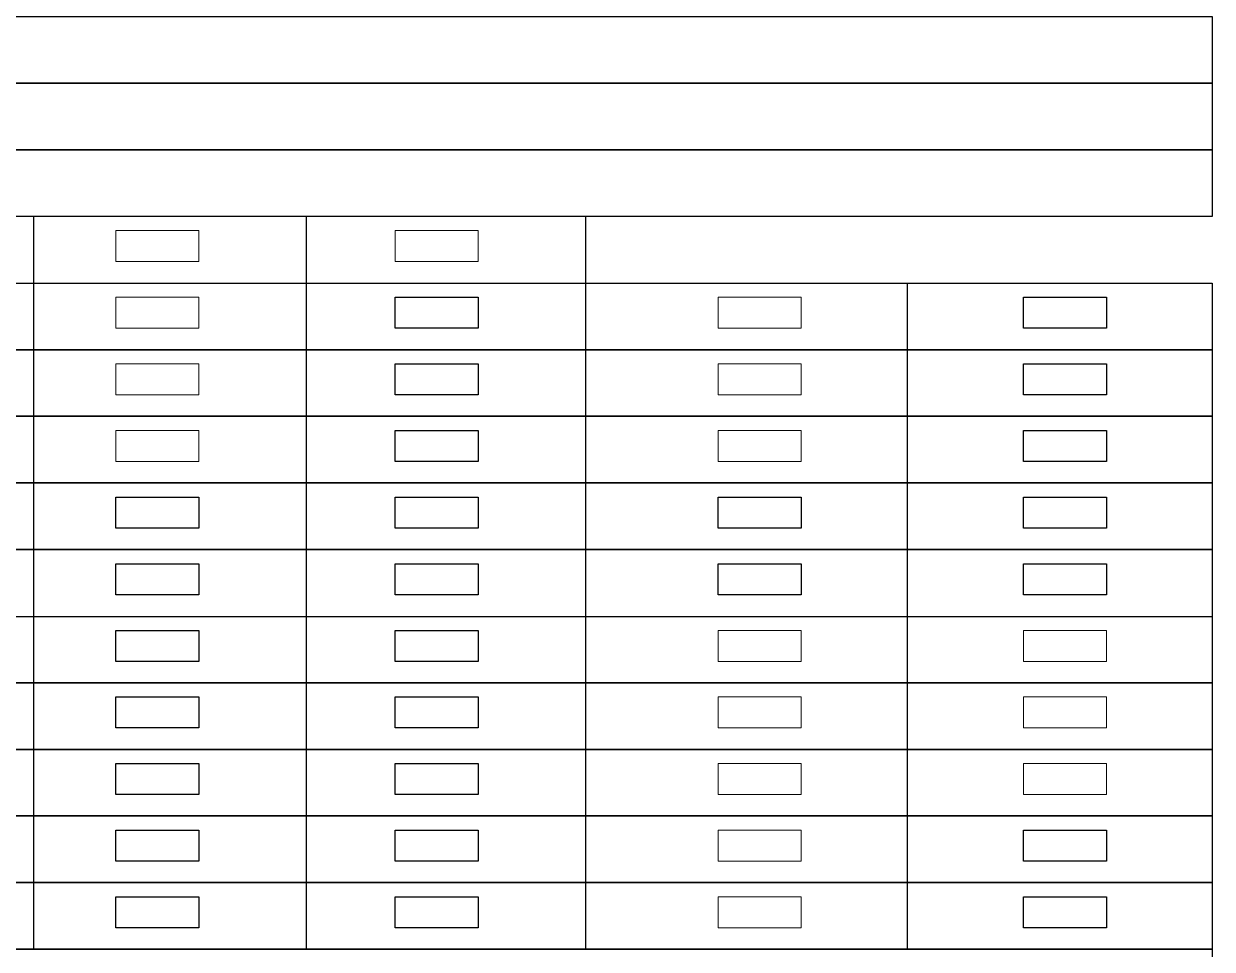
# Model space of a CAD drawing. Header units: millimetres. Extents: x -9481 to -9286, y 28719 to 28853.
# Drawn here: x -9451.51 to -9442.23, y 28766.82 to 28774.05 of the extents above; entities that cross this region are included whole.
import ezdxf

# ---------------------------------------------------------------- set-up
doc = ezdxf.new("R2010")
doc.units = ezdxf.units.MM
for name, color, linetype, lineweight in [('BLK_1_FLR_-1_BATH', 7, 'Continuous', 0), ('BLK_1_FLR_-1_WATER_CLOSET', 7, 'Continuous', 0), ('BLK_1_FLR_-1_WC_BATH', 7, 'Continuous', 0), ('BLK_1_FLR_-2_BATH', 7, 'Continuous', 0), ('BLK_1_FLR_3_CHAJJA', 7, 'Continuous', 0), ('BLK_1_FLR_3_WATER_CLOSET', 7, 'Continuous', 0), ('BLK_1_FLR_4_CHAJJA', 7, 'Continuous', 0)]:
    doc.layers.add(name, color=color, linetype=linetype, lineweight=lineweight)
for name, color, linetype, plot in [('BLK_1_FLR_-1_URINAL', 4, 'Continuous', False), ('BLK_1_FLR_-2_URINAL', 7, 'Continuous', False), ('BLK_1_FLR_-2_WATER_CLOSET', 6, 'Continuous', False), ('BLK_1_FLR_-2_WC_BATH', 7, 'Continuous', False), ('BLK_1_FLR_3_BATH', 25, 'Continuous', False), ('BLK_1_FLR_3_URINAL', 4, 'Continuous', False), ('BLK_1_FLR_3_WC_BATH', 4, 'Continuous', False), ('BLK_1_FLR_4_BATH', 25, 'Continuous', False), ('BLK_1_FLR_4_URINAL', 7, 'Continuous', False), ('BLK_1_FLR_4_WATER_CLOSET', 4, 'Continuous', False), ('BLK_1_FLR_4_WC_BATH', 25, 'Continuous', False)]:
    doc.layers.add(name, color=color, linetype=linetype, plot=plot)

msp = doc.modelspace()

# ---------------------------------------------------------------- linework, layer by layer
for p, q in [((-9451.4401, 28772.544), (-9451.4401, 28772.024)), ((-9449.3086, 28772.544), (-9449.3086, 28772.024)), ((-9447.1263, 28772.544), (-9447.1263, 28772.024)), ((-9451.4401, 28772.024), (-9451.4401, 28771.5033)), ((-9449.3086, 28772.024), (-9449.3086, 28771.5033)), ((-9447.1263, 28772.024), (-9447.1263, 28771.5033)), ((-9444.6141, 28772.024), (-9444.6141, 28771.5033)), ((-9451.4401, 28771.5033), (-9451.4401, 28770.462)), ((-9449.3086, 28771.5033), (-9449.3086, 28770.462)), ((-9447.1263, 28771.5033), (-9447.1263, 28770.462)), ((-9444.6141, 28771.5033), (-9444.6141, 28770.462)), ((-9451.4401, 28770.462), (-9451.4401, 28769.9414)), ((-9449.3086, 28770.462), (-9449.3086, 28769.9414)), ((-9447.1263, 28770.462), (-9447.1263, 28769.9414)), ((-9444.6141, 28770.462), (-9444.6141, 28769.9414)), ((-9451.4401, 28769.9414), (-9451.4401, 28769.4207)), ((-9449.3086, 28769.9414), (-9449.3086, 28769.4207)), ((-9447.1263, 28769.9414), (-9447.1263, 28769.4207)), ((-9444.6141, 28769.9414), (-9444.6141, 28769.4207)), ((-9451.4401, 28769.4207), (-9451.4401, 28768.9001)), ((-9449.3086, 28769.4207), (-9449.3086, 28768.9001)), ((-9447.1263, 28769.4207), (-9447.1263, 28768.9001)), ((-9444.6141, 28769.4207), (-9444.6141, 28768.9001)), ((-9451.4401, 28768.9001), (-9451.4401, 28768.3794)), ((-9449.3086, 28768.9001), (-9449.3086, 28768.3794)), ((-9447.1263, 28768.9001), (-9447.1263, 28768.3794)), ((-9444.6141, 28768.9001), (-9444.6141, 28768.3794)), ((-9451.4401, 28768.3794), (-9451.4401, 28767.8588)), ((-9451.4401, 28768.3794), (-9451.4401, 28767.8588)), ((-9449.3086, 28768.3794), (-9449.3086, 28767.8588)), ((-9449.3086, 28768.3794), (-9449.3086, 28767.8588)), ((-9447.1263, 28768.3794), (-9447.1263, 28767.8588)), ((-9447.1263, 28768.3794), (-9447.1263, 28767.8588)), ((-9444.6141, 28768.3794), (-9444.6141, 28767.8588)), ((-9444.6141, 28768.3794), (-9444.6141, 28767.8588)), ((-9451.4401, 28767.8588), (-9451.4401, 28767.3381)), ((-9451.4401, 28767.8588), (-9451.4401, 28767.3381)), ((-9449.3086, 28767.8588), (-9449.3086, 28767.3381)), ((-9449.3086, 28767.8588), (-9449.3086, 28767.3381)), ((-9447.1263, 28767.8588), (-9447.1263, 28767.3381)), ((-9447.1263, 28767.8588), (-9447.1263, 28767.3381)), ((-9444.6141, 28767.8588), (-9444.6141, 28767.3381)), ((-9444.6141, 28767.8588), (-9444.6141, 28767.3381)), ((-9451.4401, 28767.3381), (-9451.4401, 28766.8175)), ((-9451.4401, 28767.3381), (-9451.4401, 28766.8175)), ((-9449.3086, 28767.3381), (-9449.3086, 28766.8175)), ((-9449.3086, 28767.3381), (-9449.3086, 28766.8175)), ((-9447.1263, 28767.3381), (-9447.1263, 28766.8175)), ((-9447.1263, 28767.3381), (-9447.1263, 28766.8175)), ((-9444.6141, 28767.3381), (-9444.6141, 28766.8175)), ((-9444.6141, 28767.3381), (-9444.6141, 28766.8175))]:
    msp.add_line(p, q)
for points in [[(-9481.2579, 28774.1059), (-9442.23, 28774.1059), (-9442.23, 28773.5853), (-9481.2579, 28773.5853)], [(-9481.2579, 28773.5853), (-9442.23, 28773.5853), (-9442.23, 28773.0646), (-9481.2579, 28773.0646)], [(-9481.2579, 28773.0646), (-9442.23, 28773.0646), (-9442.23, 28772.544), (-9481.2579, 28772.544), (-9481.2579, 28773.0646)]]:
    msp.add_lwpolyline(points, close=True)
for points in [[(-9461.7318, 28772.024), (-9442.23, 28772.024), (-9442.23, 28771.5033), (-9461.7318, 28771.5033)], [(-9461.7318, 28771.5033), (-9442.23, 28771.5033), (-9442.23, 28770.9827), (-9461.7318, 28770.9827)], [(-9461.7318, 28770.9827), (-9442.23, 28770.9827), (-9442.23, 28770.462), (-9481.2579, 28770.462), (-9481.2579, 28770.9827), (-9481.2579, 28770.9827)], [(-9481.2579, 28770.462), (-9442.23, 28770.462)], [(-9461.7318, 28770.462), (-9442.23, 28770.462), (-9442.23, 28769.9414), (-9481.2579, 28769.9414), (-9481.2579, 28770.462), (-9481.2579, 28770.462)], [(-9442.23, 28770.462), (-9461.7318, 28770.462)], [(-9481.2579, 28769.4207), (-9481.2579, 28769.9414), (-9442.23, 28769.9414), (-9442.23, 28769.4207)], [(-9461.7318, 28769.4192), (-9442.23, 28769.4192), (-9442.23, 28768.8986), (-9461.7318, 28768.8986)], [(-9442.23, 28768.9001), (-9442.23, 28768.3794), (-9481.2579, 28768.3794), (-9481.2579, 28768.9001), (-9481.2579, 28768.9001)], [(-9461.7318, 28768.8986), (-9442.23, 28768.8986), (-9442.23, 28768.3779), (-9461.7318, 28768.3779)], [(-9481.2579, 28767.3381), (-9481.2579, 28768.3794), (-9442.23, 28768.3794), (-9442.23, 28767.8588), (-9461.7318, 28767.8588)], [(-9461.7318, 28767.8588), (-9442.23, 28767.8588), (-9442.23, 28767.3381), (-9461.7318, 28767.3381)], [(-9461.7318, 28767.3381), (-9442.23, 28767.3381), (-9442.23, 28766.8175), (-9481.2579, 28766.8175), (-9481.2579, 28767.3381), (-9481.2579, 28767.3381)], [(-9481.2579, 28766.2968), (-9481.2579, 28766.8175), (-9442.23, 28766.8175), (-9442.23, 28766.2968), (-9461.7318, 28766.2968)]]:
    msp.add_lwpolyline(points)
at = {"layer": 'BLK_1_FLR_-1_BATH', "color": 1}
msp.add_lwpolyline([(-9446.0898, 28769.3096), (-9445.4406, 28769.3096), (-9445.4406, 28769.0674), (-9446.0898, 28769.0674)], close=True, dxfattribs=at)
at = {"layer": 'BLK_1_FLR_-1_BATH', "color": 2}
msp.add_lwpolyline([(-9446.0898, 28768.789), (-9445.4406, 28768.789), (-9445.4406, 28768.5468), (-9446.0898, 28768.5468)], close=True, dxfattribs=at)
at = {"layer": 'BLK_1_FLR_-1_BATH', "color": 3}
msp.add_lwpolyline([(-9446.0898, 28768.2683), (-9445.4406, 28768.2683), (-9445.4406, 28768.0262), (-9446.0898, 28768.0262)], close=True, dxfattribs=at)
at = {"layer": 'BLK_1_FLR_-1_URINAL', "color": 2}
msp.add_lwpolyline([(-9446.0898, 28770.3509), (-9445.4406, 28770.3509), (-9445.4406, 28770.1087), (-9446.0898, 28770.1087)], close=True, dxfattribs=at)
at = {"layer": 'BLK_1_FLR_-1_URINAL', "color": 3}
msp.add_lwpolyline([(-9446.0898, 28769.8302), (-9445.4406, 28769.8302), (-9445.4406, 28769.5881), (-9446.0898, 28769.5881)], close=True, dxfattribs=at)
at = {"layer": 'BLK_1_FLR_-1_WATER_CLOSET', "color": 1}
msp.add_lwpolyline([(-9446.0898, 28771.9128), (-9445.4406, 28771.9128), (-9445.4406, 28771.6707), (-9446.0898, 28771.6707)], close=True, dxfattribs=at)
at = {"layer": 'BLK_1_FLR_-1_WATER_CLOSET', "color": 2}
msp.add_lwpolyline([(-9446.0898, 28771.3922), (-9445.4406, 28771.3922), (-9445.4406, 28771.15), (-9446.0898, 28771.15)], close=True, dxfattribs=at)
at = {"layer": 'BLK_1_FLR_-1_WATER_CLOSET', "color": 3}
msp.add_lwpolyline([(-9446.0898, 28770.8715), (-9445.4406, 28770.8715), (-9445.4406, 28770.6294), (-9446.0898, 28770.6294)], close=True, dxfattribs=at)
at = {"layer": 'BLK_1_FLR_-1_WC_BATH', "color": 1}
msp.add_lwpolyline([(-9446.0898, 28767.7477), (-9445.4406, 28767.7477), (-9445.4406, 28767.5055), (-9446.0898, 28767.5055)], close=True, dxfattribs=at)
at = {"layer": 'BLK_1_FLR_-1_WC_BATH', "color": 2}
msp.add_lwpolyline([(-9446.0898, 28767.227), (-9445.4406, 28767.227), (-9445.4406, 28766.9849), (-9446.0898, 28766.9849)], close=True, dxfattribs=at)
at = {"layer": 'BLK_1_FLR_-2_BATH', "color": 1}
msp.add_lwpolyline([(-9443.7046, 28769.3096), (-9443.0554, 28769.3096), (-9443.0554, 28769.0674), (-9443.7046, 28769.0674)], close=True, dxfattribs=at)
at = {"layer": 'BLK_1_FLR_-2_BATH', "color": 2}
msp.add_lwpolyline([(-9443.7046, 28768.789), (-9443.0554, 28768.789), (-9443.0554, 28768.5468), (-9443.7046, 28768.5468)], close=True, dxfattribs=at)
at = {"layer": 'BLK_1_FLR_-2_BATH', "color": 3}
msp.add_lwpolyline([(-9443.7046, 28768.2683), (-9443.0554, 28768.2683), (-9443.0554, 28768.0262), (-9443.7046, 28768.0262)], close=True, dxfattribs=at)
at = {"layer": 'BLK_1_FLR_-2_URINAL', "color": 2}
msp.add_lwpolyline([(-9443.7046, 28770.3509), (-9443.0554, 28770.3509), (-9443.0554, 28770.1087), (-9443.7046, 28770.1087)], close=True, dxfattribs=at)
at = {"layer": 'BLK_1_FLR_-2_URINAL', "color": 3}
msp.add_lwpolyline([(-9443.7046, 28769.8302), (-9443.0554, 28769.8302), (-9443.0554, 28769.5881), (-9443.7046, 28769.5881)], close=True, dxfattribs=at)
at = {"layer": 'BLK_1_FLR_-2_WATER_CLOSET', "color": 1}
msp.add_lwpolyline([(-9443.7046, 28771.9128), (-9443.0554, 28771.9128), (-9443.0554, 28771.6707), (-9443.7046, 28771.6707)], close=True, dxfattribs=at)
at = {"layer": 'BLK_1_FLR_-2_WATER_CLOSET', "color": 2}
msp.add_lwpolyline([(-9443.7046, 28771.3922), (-9443.0554, 28771.3922), (-9443.0554, 28771.15), (-9443.7046, 28771.15)], close=True, dxfattribs=at)
at = {"layer": 'BLK_1_FLR_-2_WATER_CLOSET', "color": 3}
msp.add_lwpolyline([(-9443.7046, 28770.8715), (-9443.0554, 28770.8715), (-9443.0554, 28770.6294), (-9443.7046, 28770.6294)], close=True, dxfattribs=at)
at = {"layer": 'BLK_1_FLR_-2_WC_BATH', "color": 1}
msp.add_lwpolyline([(-9443.7046, 28767.7477), (-9443.0554, 28767.7477), (-9443.0554, 28767.5055), (-9443.7046, 28767.5055)], close=True, dxfattribs=at)
at = {"layer": 'BLK_1_FLR_-2_WC_BATH', "color": 2}
msp.add_lwpolyline([(-9443.7046, 28767.227), (-9443.0554, 28767.227), (-9443.0554, 28766.9849), (-9443.7046, 28766.9849)], close=True, dxfattribs=at)
at = {"layer": 'BLK_1_FLR_3_BATH', "color": 1}
msp.add_lwpolyline([(-9450.7953, 28769.3096), (-9450.1461, 28769.3096), (-9450.1461, 28769.0674), (-9450.7953, 28769.0674)], close=True, dxfattribs=at)
at = {"layer": 'BLK_1_FLR_3_BATH', "color": 2}
msp.add_lwpolyline([(-9450.7953, 28768.789), (-9450.1461, 28768.789), (-9450.1461, 28768.5468), (-9450.7953, 28768.5468)], close=True, dxfattribs=at)
at = {"layer": 'BLK_1_FLR_3_BATH', "color": 3}
msp.add_lwpolyline([(-9450.7953, 28768.2683), (-9450.1461, 28768.2683), (-9450.1461, 28768.0262), (-9450.7953, 28768.0262)], close=True, dxfattribs=at)
at = {"layer": 'BLK_1_FLR_3_CHAJJA'}
msp.add_lwpolyline([(-9450.7953, 28772.4335), (-9450.1461, 28772.4335), (-9450.1461, 28772.1913), (-9450.7953, 28772.1913)], close=True, dxfattribs=at)
at = {"layer": 'BLK_1_FLR_3_URINAL', "color": 2}
msp.add_lwpolyline([(-9450.7953, 28770.3509), (-9450.1461, 28770.3509), (-9450.1461, 28770.1087), (-9450.7953, 28770.1087)], close=True, dxfattribs=at)
at = {"layer": 'BLK_1_FLR_3_URINAL', "color": 3}
msp.add_lwpolyline([(-9450.7953, 28769.8302), (-9450.1461, 28769.8302), (-9450.1461, 28769.5881), (-9450.7953, 28769.5881)], close=True, dxfattribs=at)
at = {"layer": 'BLK_1_FLR_3_WATER_CLOSET', "color": 1}
msp.add_lwpolyline([(-9450.7953, 28771.9128), (-9450.1461, 28771.9128), (-9450.1461, 28771.6707), (-9450.7953, 28771.6707)], close=True, dxfattribs=at)
at = {"layer": 'BLK_1_FLR_3_WATER_CLOSET', "color": 2}
msp.add_lwpolyline([(-9450.7953, 28771.3922), (-9450.1461, 28771.3922), (-9450.1461, 28771.15), (-9450.7953, 28771.15)], close=True, dxfattribs=at)
at = {"layer": 'BLK_1_FLR_3_WATER_CLOSET', "color": 3}
msp.add_lwpolyline([(-9450.7953, 28770.8715), (-9450.1461, 28770.8715), (-9450.1461, 28770.6294), (-9450.7953, 28770.6294)], close=True, dxfattribs=at)
at = {"layer": 'BLK_1_FLR_3_WC_BATH', "color": 1}
msp.add_lwpolyline([(-9450.7953, 28767.7477), (-9450.1461, 28767.7477), (-9450.1461, 28767.5055), (-9450.7953, 28767.5055)], close=True, dxfattribs=at)
at = {"layer": 'BLK_1_FLR_3_WC_BATH', "color": 2}
msp.add_lwpolyline([(-9450.7953, 28767.227), (-9450.1461, 28767.227), (-9450.1461, 28766.9849), (-9450.7953, 28766.9849)], close=True, dxfattribs=at)
at = {"layer": 'BLK_1_FLR_4_BATH', "color": 1}
msp.add_lwpolyline([(-9448.613, 28769.3096), (-9447.9638, 28769.3096), (-9447.9638, 28769.0674), (-9448.613, 28769.0674)], close=True, dxfattribs=at)
at = {"layer": 'BLK_1_FLR_4_BATH', "color": 2}
msp.add_lwpolyline([(-9448.613, 28768.789), (-9447.9638, 28768.789), (-9447.9638, 28768.5468), (-9448.613, 28768.5468)], close=True, dxfattribs=at)
at = {"layer": 'BLK_1_FLR_4_BATH', "color": 3}
msp.add_lwpolyline([(-9448.613, 28768.2683), (-9447.9638, 28768.2683), (-9447.9638, 28768.0262), (-9448.613, 28768.0262)], close=True, dxfattribs=at)
at = {"layer": 'BLK_1_FLR_4_CHAJJA'}
msp.add_lwpolyline([(-9448.613, 28772.4335), (-9447.9638, 28772.4335), (-9447.9638, 28772.1913), (-9448.613, 28772.1913)], close=True, dxfattribs=at)
at = {"layer": 'BLK_1_FLR_4_URINAL', "color": 2}
msp.add_lwpolyline([(-9448.613, 28770.3509), (-9447.9638, 28770.3509), (-9447.9638, 28770.1087), (-9448.613, 28770.1087)], close=True, dxfattribs=at)
at = {"layer": 'BLK_1_FLR_4_URINAL', "color": 3}
msp.add_lwpolyline([(-9448.613, 28769.8302), (-9447.9638, 28769.8302), (-9447.9638, 28769.5881), (-9448.613, 28769.5881)], close=True, dxfattribs=at)
at = {"layer": 'BLK_1_FLR_4_WATER_CLOSET', "color": 1}
msp.add_lwpolyline([(-9448.613, 28771.9128), (-9447.9638, 28771.9128), (-9447.9638, 28771.6707), (-9448.613, 28771.6707)], close=True, dxfattribs=at)
at = {"layer": 'BLK_1_FLR_4_WATER_CLOSET', "color": 2}
msp.add_lwpolyline([(-9448.613, 28771.3922), (-9447.9638, 28771.3922), (-9447.9638, 28771.15), (-9448.613, 28771.15)], close=True, dxfattribs=at)
at = {"layer": 'BLK_1_FLR_4_WATER_CLOSET', "color": 3}
msp.add_lwpolyline([(-9448.613, 28770.8715), (-9447.9638, 28770.8715), (-9447.9638, 28770.6294), (-9448.613, 28770.6294)], close=True, dxfattribs=at)
at = {"layer": 'BLK_1_FLR_4_WC_BATH', "color": 1}
msp.add_lwpolyline([(-9448.613, 28767.7477), (-9447.9638, 28767.7477), (-9447.9638, 28767.5055), (-9448.613, 28767.5055)], close=True, dxfattribs=at)
at = {"layer": 'BLK_1_FLR_4_WC_BATH', "color": 2}
msp.add_lwpolyline([(-9448.613, 28767.227), (-9447.9638, 28767.227), (-9447.9638, 28766.9849), (-9448.613, 28766.9849)], close=True, dxfattribs=at)

doc.saveas('drawing.dxf')
